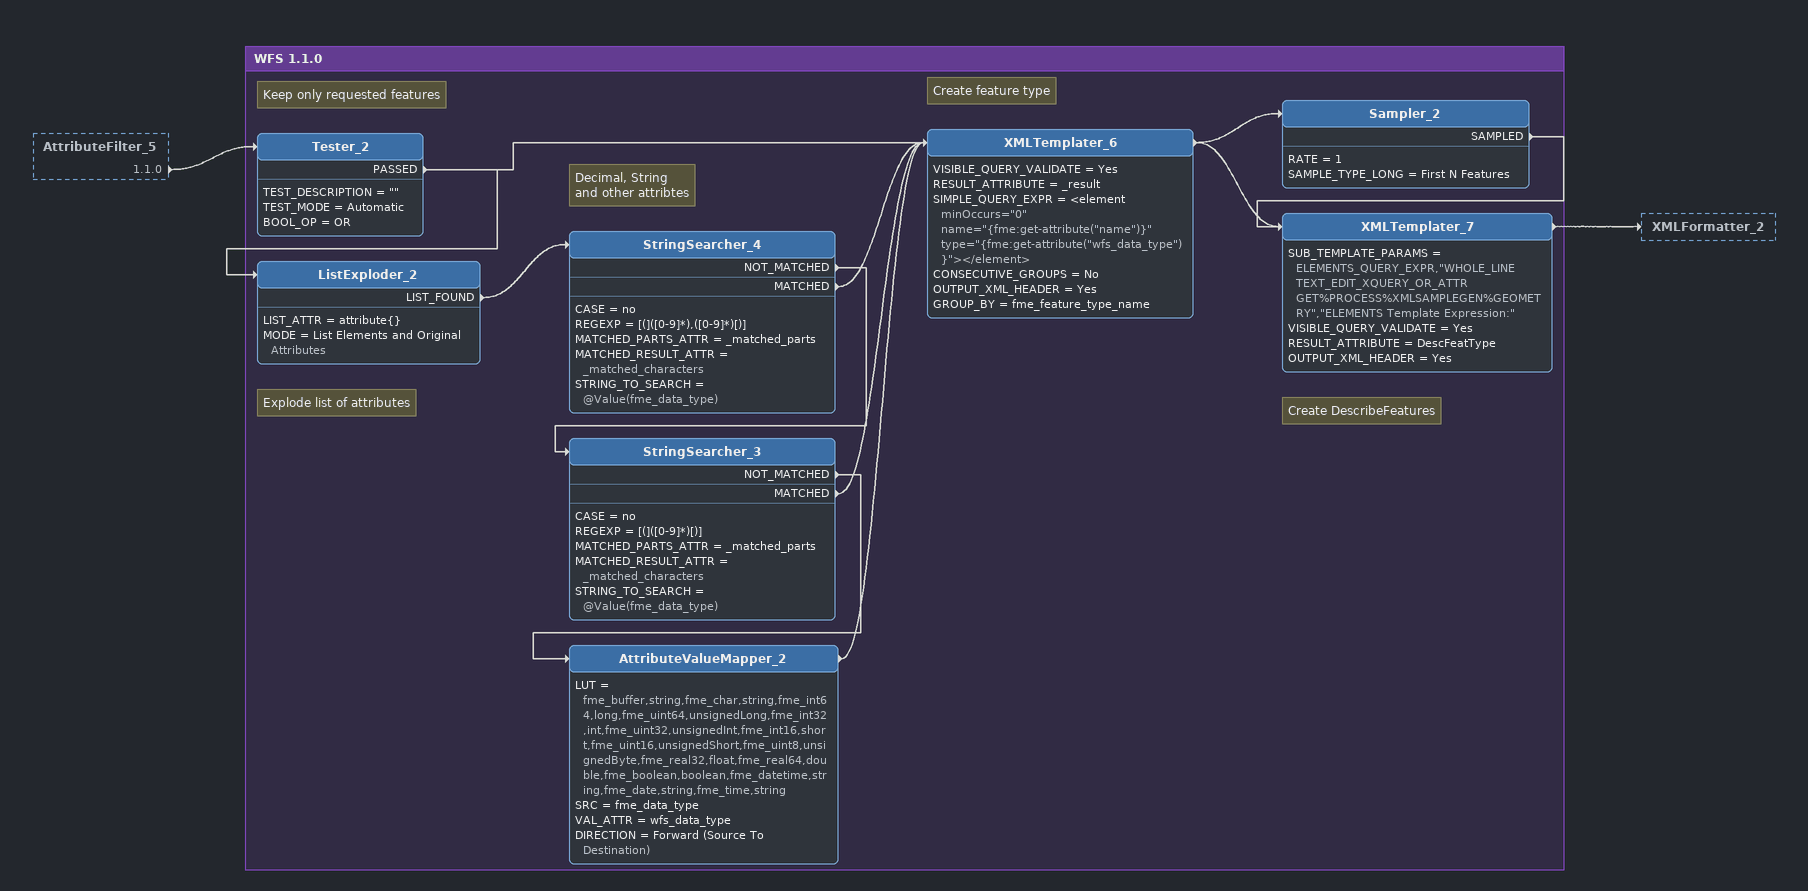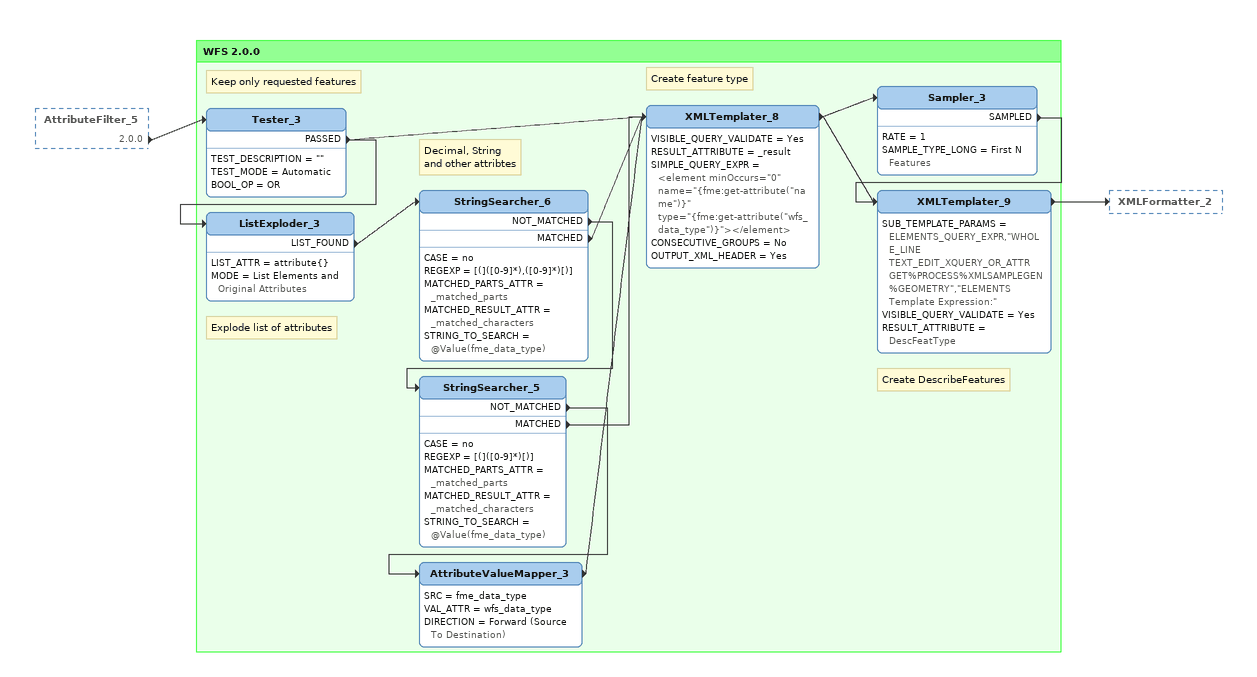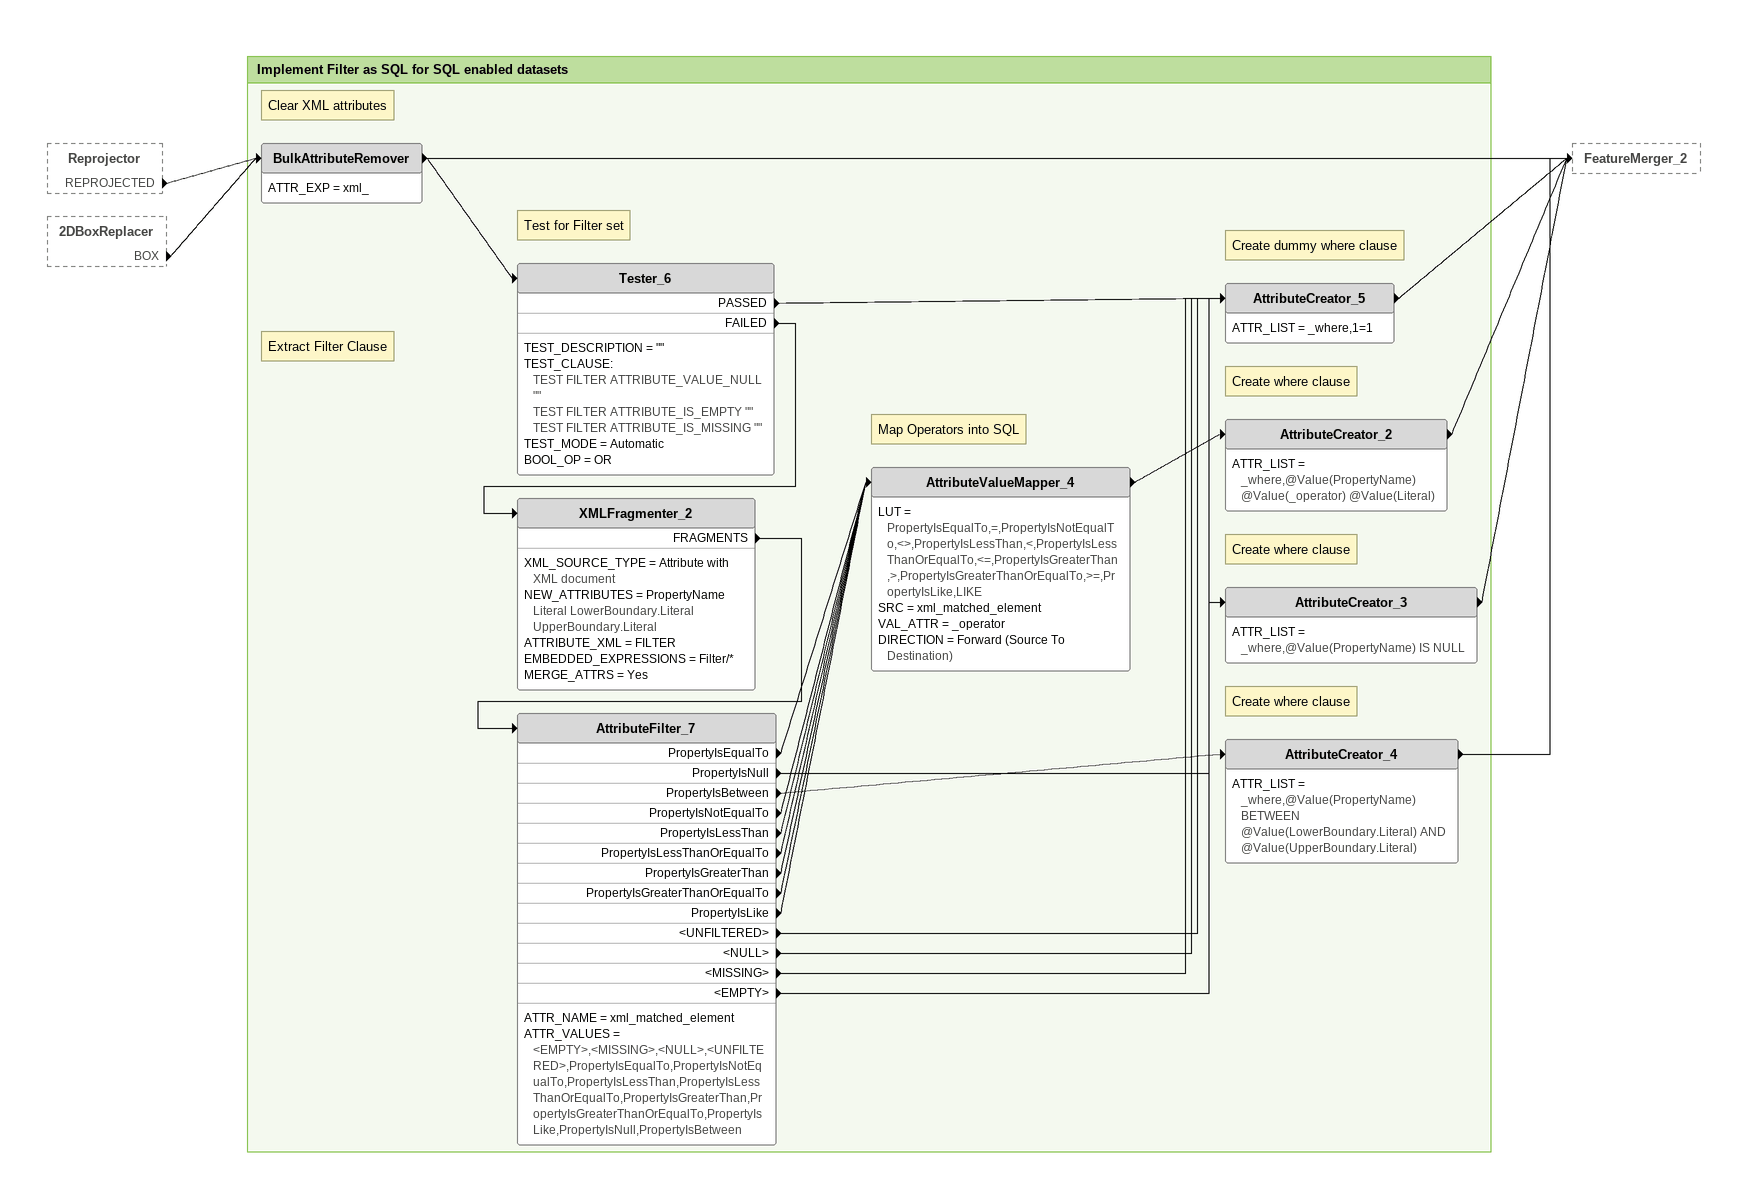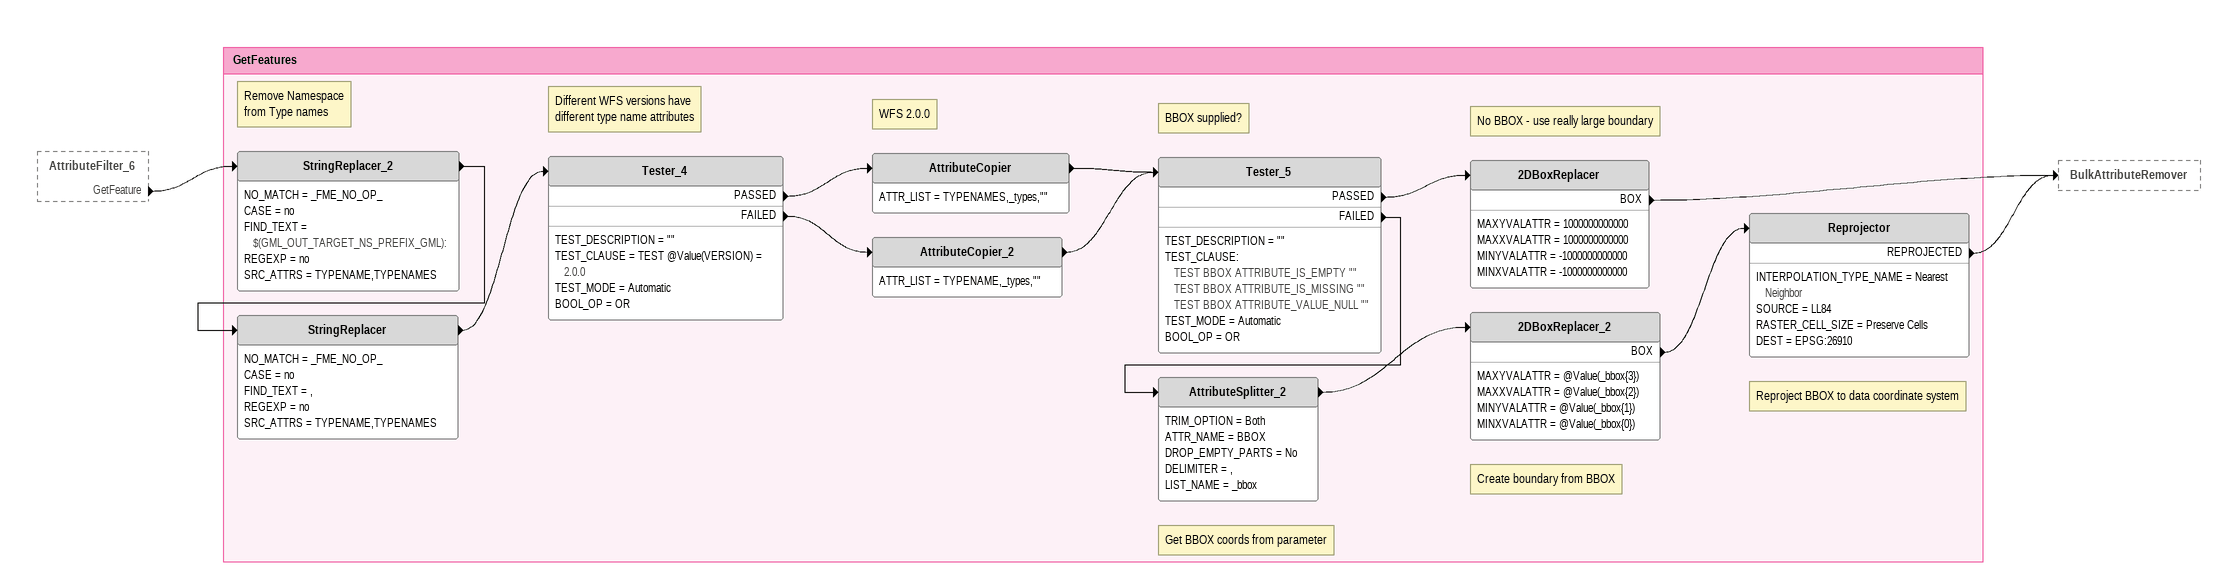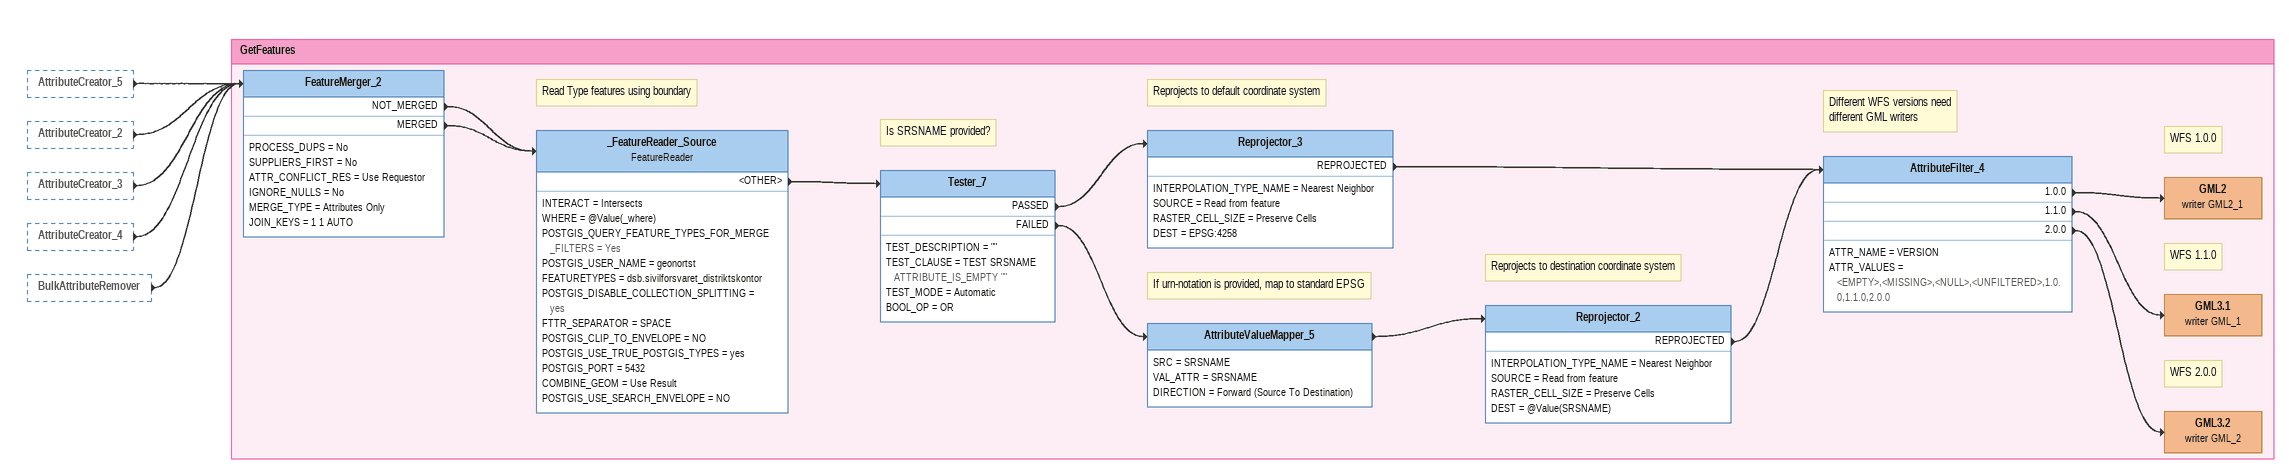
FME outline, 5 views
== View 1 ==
AttributeFilter_5 [outside]
    1.1.0 -> Tester_2

Bookmark: WFS 1.1.0
Note: Keep only requested features
Tester_2
    TEST_DESCRIPTION = ""
    TEST_MODE = Automatic
    BOOL_OP = OR
    PASSED -> ListExploder_2
    PASSED -> XMLTemplater_6
Note: Explode list of attributes
ListExploder_2
    LIST_ATTR = attribute{}
    MODE = List Elements and Original Attributes
    LIST_FOUND -> StringSearcher_4
Note: Decimal, String / and other attribtes
StringSearcher_4
    CASE = no
    REGEXP = [(]([0-9]*),([0-9]*)[)]
    MATCHED_PARTS_ATTR = _matched_parts
    MATCHED_RESULT_ATTR = _matched_characters
    STRING_TO_SEARCH = @Value(fme_data_type)
    NOT_MATCHED -> StringSearcher_3
    MATCHED -> XMLTemplater_6
StringSearcher_3
    CASE = no
    REGEXP = [(]([0-9]*)[)]
    MATCHED_PARTS_ATTR = _matched_parts
    MATCHED_RESULT_ATTR = _matched_characters
    STRING_TO_SEARCH = @Value(fme_data_type)
    NOT_MATCHED -> AttributeValueMapper_2
    MATCHED -> XMLTemplater_6
AttributeValueMapper_2
    LUT = fme_buffer,string,fme_char,string,fme_int64,long,fme_uint64,unsignedLong,fme_int32,int,fme_uint32,unsignedInt,fme_int16,short,fme_uint16,unsignedShort,fme_uint8,unsignedByte,fme_real32,float,fme_real64,double,fme_boolean,boolean,fme_datetime,string,fme_date,string,fme_time,string
    SRC = fme_data_type
    VAL_ATTR = wfs_data_type
    DIRECTION = Forward (Source To Destination)
    -> XMLTemplater_6
Note: Create feature type
XMLTemplater_6
    VISIBLE_QUERY_VALIDATE = Yes
    RESULT_ATTRIBUTE = _result
    SIMPLE_QUERY_EXPR = <element minOccurs="0" name="{fme:get-attribute("name")}" type="{fme:get-attribute("wfs_data_type")}"></element>
    CONSECUTIVE_GROUPS = No
    OUTPUT_XML_HEADER = Yes
    GROUP_BY = fme_feature_type_name
    -> XMLTemplater_7
    -> Sampler_2
Sampler_2
    RATE = 1
    SAMPLE_TYPE_LONG = First N Features
    SAMPLED -> XMLTemplater_7
Note: Create DescribeFeatures
XMLTemplater_7
    SUB_TEMPLATE_PARAMS = ELEMENTS_QUERY_EXPR,"WHOLE_LINE TEXT_EDIT_XQUERY_OR_ATTR GET%PROCESS%XMLSAMPLEGEN%GEOMETRY","ELEMENTS Template Expression:"
    VISIBLE_QUERY_VALIDATE = Yes
    RESULT_ATTRIBUTE = DescFeatType
    OUTPUT_XML_HEADER = Yes
    -> XMLFormatter_2

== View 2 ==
AttributeFilter_5 [outside]
    2.0.0 -> Tester_3

Bookmark: WFS 2.0.0
Note: Keep only requested features
Tester_3
    TEST_DESCRIPTION = ""
    TEST_MODE = Automatic
    BOOL_OP = OR
    PASSED -> ListExploder_3
    PASSED -> XMLTemplater_8
Note: Explode list of attributes
ListExploder_3
    LIST_ATTR = attribute{}
    MODE = List Elements and Original Attributes
    LIST_FOUND -> StringSearcher_6
Note: Decimal, String / and other attribtes
StringSearcher_6
    CASE = no
    REGEXP = [(]([0-9]*),([0-9]*)[)]
    MATCHED_PARTS_ATTR = _matched_parts
    MATCHED_RESULT_ATTR = _matched_characters
    STRING_TO_SEARCH = @Value(fme_data_type)
    NOT_MATCHED -> StringSearcher_5
    MATCHED -> XMLTemplater_8
StringSearcher_5
    CASE = no
    REGEXP = [(]([0-9]*)[)]
    MATCHED_PARTS_ATTR = _matched_parts
    MATCHED_RESULT_ATTR = _matched_characters
    STRING_TO_SEARCH = @Value(fme_data_type)
    NOT_MATCHED -> AttributeValueMapper_3
    MATCHED -> XMLTemplater_8
AttributeValueMapper_3
    SRC = fme_data_type
    VAL_ATTR = wfs_data_type
    DIRECTION = Forward (Source To Destination)
    -> XMLTemplater_8
Note: Create feature type
XMLTemplater_8
    VISIBLE_QUERY_VALIDATE = Yes
    RESULT_ATTRIBUTE = _result
    SIMPLE_QUERY_EXPR = <element minOccurs="0" name="{fme:get-attribute("name")}" type="{fme:get-attribute("wfs_data_type")}"></element>
    CONSECUTIVE_GROUPS = No
    OUTPUT_XML_HEADER = Yes
    -> XMLTemplater_9
    -> Sampler_3
Sampler_3
    RATE = 1
    SAMPLE_TYPE_LONG = First N Features
    SAMPLED -> XMLTemplater_9
Note: Create DescribeFeatures
XMLTemplater_9
    SUB_TEMPLATE_PARAMS = ELEMENTS_QUERY_EXPR,"WHOLE_LINE TEXT_EDIT_XQUERY_OR_ATTR GET%PROCESS%XMLSAMPLEGEN%GEOMETRY","ELEMENTS Template Expression:"
    VISIBLE_QUERY_VALIDATE = Yes
    RESULT_ATTRIBUTE = DescFeatType
    -> XMLFormatter_2

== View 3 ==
Reprojector [outside]
    REPROJECTED -> BulkAttributeRemover
2DBoxReplacer [outside]
    BOX -> BulkAttributeRemover

Bookmark: Implement Filter as SQL for SQL enabled datasets
Note: Clear XML attributes
BulkAttributeRemover
    ATTR_EXP = xml_
    -> Tester_6
    -> FeatureMerger_2
Note: Test for Filter set
Tester_6
    TEST_DESCRIPTION = ""
    TEST_CLAUSE:
      TEST FILTER ATTRIBUTE_VALUE_NULL ""
      TEST FILTER ATTRIBUTE_IS_EMPTY ""
      TEST FILTER ATTRIBUTE_IS_MISSING ""
    TEST_MODE = Automatic
    BOOL_OP = OR
    PASSED -> AttributeCreator_5
    FAILED -> XMLFragmenter_2
Note: Extract Filter Clause
XMLFragmenter_2
    XML_SOURCE_TYPE = Attribute with XML document
    NEW_ATTRIBUTES = PropertyName Literal LowerBoundary.Literal UpperBoundary.Literal
    ATTRIBUTE_XML = FILTER
    EMBEDDED_EXPRESSIONS = Filter/*
    MERGE_ATTRS = Yes
    FRAGMENTS -> AttributeFilter_7
AttributeFilter_7
    ATTR_NAME = xml_matched_element
    ATTR_VALUES = <EMPTY>,<MISSING>,<NULL>,<UNFILTERED>,PropertyIsEqualTo,PropertyIsNotEqualTo,PropertyIsLessThan,PropertyIsLessThanOrEqualTo,PropertyIsGreaterThan,PropertyIsGreaterThanOrEqualTo,PropertyIsLike,PropertyIsNull,PropertyIsBetween
    PropertyIsEqualTo -> AttributeValueMapper_4
    PropertyIsNull -> AttributeCreator_3
    PropertyIsBetween -> AttributeCreator_4
    PropertyIsNotEqualTo -> AttributeValueMapper_4
    PropertyIsLessThan -> AttributeValueMapper_4
    PropertyIsLessThanOrEqualTo -> AttributeValueMapper_4
    PropertyIsGreaterThan -> AttributeValueMapper_4
    PropertyIsGreaterThanOrEqualTo -> AttributeValueMapper_4
    PropertyIsLike -> AttributeValueMapper_4
    <UNFILTERED> -> AttributeCreator_5
    <NULL> -> AttributeCreator_5
    <MISSING> -> AttributeCreator_5
    <EMPTY> -> AttributeCreator_5
Note: Create dummy where clause
AttributeCreator_5
    ATTR_LIST = _where,1=1
    -> FeatureMerger_2
Note: Map Operators into SQL
AttributeValueMapper_4
    LUT = PropertyIsEqualTo,=,PropertyIsNotEqualTo,<>,PropertyIsLessThan,<,PropertyIsLessThanOrEqualTo,<=,PropertyIsGreaterThan,>,PropertyIsGreaterThanOrEqualTo,>=,PropertyIsLike,LIKE
    SRC = xml_matched_element
    VAL_ATTR = _operator
    DIRECTION = Forward (Source To Destination)
    -> AttributeCreator_2
Note: Create where clause
AttributeCreator_2
    ATTR_LIST = _where,@Value(PropertyName) @Value(_operator) @Value(Literal)
    -> FeatureMerger_2
Note: Create where clause
AttributeCreator_3
    ATTR_LIST = _where,@Value(PropertyName) IS NULL
    -> FeatureMerger_2
Note: Create where clause
AttributeCreator_4
    ATTR_LIST = _where,@Value(PropertyName) BETWEEN @Value(LowerBoundary.Literal) AND @Value(UpperBoundary.Literal)
    -> FeatureMerger_2

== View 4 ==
AttributeFilter_6 [outside]
    GetFeature -> StringReplacer_2

Bookmark: GetFeatures
Note: Remove Namespace / from Type names
StringReplacer_2
    NO_MATCH = _FME_NO_OP_
    CASE = no
    FIND_TEXT = $(GML_OUT_TARGET_NS_PREFIX_GML):
    REGEXP = no
    SRC_ATTRS = TYPENAME,TYPENAMES
    -> StringReplacer
StringReplacer
    NO_MATCH = _FME_NO_OP_
    CASE = no
    FIND_TEXT = ,
    REGEXP = no
    SRC_ATTRS = TYPENAME,TYPENAMES
    -> Tester_4
Note: Different WFS versions have / different type name attributes
Tester_4
    TEST_DESCRIPTION = ""
    TEST_CLAUSE = TEST @Value(VERSION) = 2.0.0
    TEST_MODE = Automatic
    BOOL_OP = OR
    PASSED -> AttributeCopier
    FAILED -> AttributeCopier_2
Note: WFS 2.0.0
AttributeCopier
    ATTR_LIST = TYPENAMES,_types,""
    -> Tester_5
AttributeCopier_2
    ATTR_LIST = TYPENAME,_types,""
    -> Tester_5
Note: BBOX supplied?
Tester_5
    TEST_DESCRIPTION = ""
    TEST_CLAUSE:
      TEST BBOX ATTRIBUTE_IS_EMPTY ""
      TEST BBOX ATTRIBUTE_IS_MISSING ""
      TEST BBOX ATTRIBUTE_VALUE_NULL ""
    TEST_MODE = Automatic
    BOOL_OP = OR
    PASSED -> 2DBoxReplacer
    FAILED -> AttributeSplitter_2
Note: No BBOX - use really large boundary
2DBoxReplacer
    MAXYVALATTR = 1000000000000
    MAXXVALATTR = 1000000000000
    MINYVALATTR = -1000000000000
    MINXVALATTR = -1000000000000
    BOX -> BulkAttributeRemover
Note: Get BBOX coords from parameter
AttributeSplitter_2
    TRIM_OPTION = Both
    ATTR_NAME = BBOX
    DROP_EMPTY_PARTS = No
    DELIMITER = ,
    LIST_NAME = _bbox
    -> 2DBoxReplacer_2
Note: Create boundary from BBOX
2DBoxReplacer_2
    MAXYVALATTR = @Value(_bbox{3})
    MAXXVALATTR = @Value(_bbox{2})
    MINYVALATTR = @Value(_bbox{1})
    MINXVALATTR = @Value(_bbox{0})
    BOX -> Reprojector
Note: Reproject BBOX to data coordinate system
Reprojector
    INTERPOLATION_TYPE_NAME = Nearest Neighbor
    SOURCE = LL84
    RASTER_CELL_SIZE = Preserve Cells
    DEST = EPSG:26910
    REPROJECTED -> BulkAttributeRemover

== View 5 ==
AttributeCreator_5 [outside]
    -> FeatureMerger_2
AttributeCreator_2 [outside]
    -> FeatureMerger_2
AttributeCreator_3 [outside]
    -> FeatureMerger_2
AttributeCreator_4 [outside]
    -> FeatureMerger_2
BulkAttributeRemover [outside]
    -> FeatureMerger_2

Bookmark: GetFeatures
FeatureMerger_2
    PROCESS_DUPS = No
    SUPPLIERS_FIRST = No
    ATTR_CONFLICT_RES = Use Requestor
    IGNORE_NULLS = No
    MERGE_TYPE = Attributes Only
    JOIN_KEYS = 1 1 AUTO
    NOT_MERGED -> _FeatureReader_Source
    MERGED -> _FeatureReader_Source
Note: Read Type features using boundary
_FeatureReader_Source: FeatureReader
    INTERACT = Intersects
    WHERE = @Value(_where)
    POSTGIS_QUERY_FEATURE_TYPES_FOR_MERGE_FILTERS = Yes
    POSTGIS_USER_NAME = geonortst
    FEATURETYPES = dsb.sivilforsvaret_distriktskontor
    POSTGIS_DISABLE_COLLECTION_SPLITTING = yes
    FTTR_SEPARATOR = SPACE
    POSTGIS_CLIP_TO_ENVELOPE = NO
    POSTGIS_USE_TRUE_POSTGIS_TYPES = yes
    POSTGIS_PORT = 5432
    COMBINE_GEOM = Use Result
    POSTGIS_USE_SEARCH_ENVELOPE = NO
    <OTHER> -> Tester_7
Note: Is SRSNAME provided?
Tester_7
    TEST_DESCRIPTION = ""
    TEST_CLAUSE = TEST SRSNAME ATTRIBUTE_IS_EMPTY ""
    TEST_MODE = Automatic
    BOOL_OP = OR
    PASSED -> Reprojector_3
    FAILED -> AttributeValueMapper_5
Note: Reprojects to default coordinate system
Reprojector_3
    INTERPOLATION_TYPE_NAME = Nearest Neighbor
    SOURCE = Read from feature
    RASTER_CELL_SIZE = Preserve Cells
    DEST = EPSG:4258
    REPROJECTED -> AttributeFilter_4
Note: If urn-notation is provided, map to standard EPSG
AttributeValueMapper_5
    SRC = SRSNAME
    VAL_ATTR = SRSNAME
    DIRECTION = Forward (Source To Destination)
    -> Reprojector_2
Note: Reprojects to destination coordinate system
Reprojector_2
    INTERPOLATION_TYPE_NAME = Nearest Neighbor
    SOURCE = Read from feature
    RASTER_CELL_SIZE = Preserve Cells
    DEST = @Value(SRSNAME)
    REPROJECTED -> AttributeFilter_4
Note: Different WFS versions need / different GML writers
AttributeFilter_4
    ATTR_NAME = VERSION
    ATTR_VALUES = <EMPTY>,<MISSING>,<NULL>,<UNFILTERED>,1.0.0,1.1.0,2.0.0
    1.0.0 -> GML2 (writer GML2_1)
    1.1.0 -> GML3.1 (writer GML_1)
    2.0.0 -> GML3.2 (writer GML_2)
Note: WFS 1.0.0
GML2 (writer GML2_1)
Note: WFS 1.1.0
GML3.1 (writer GML_1)
Note: WFS 2.0.0
GML3.2 (writer GML_2)
